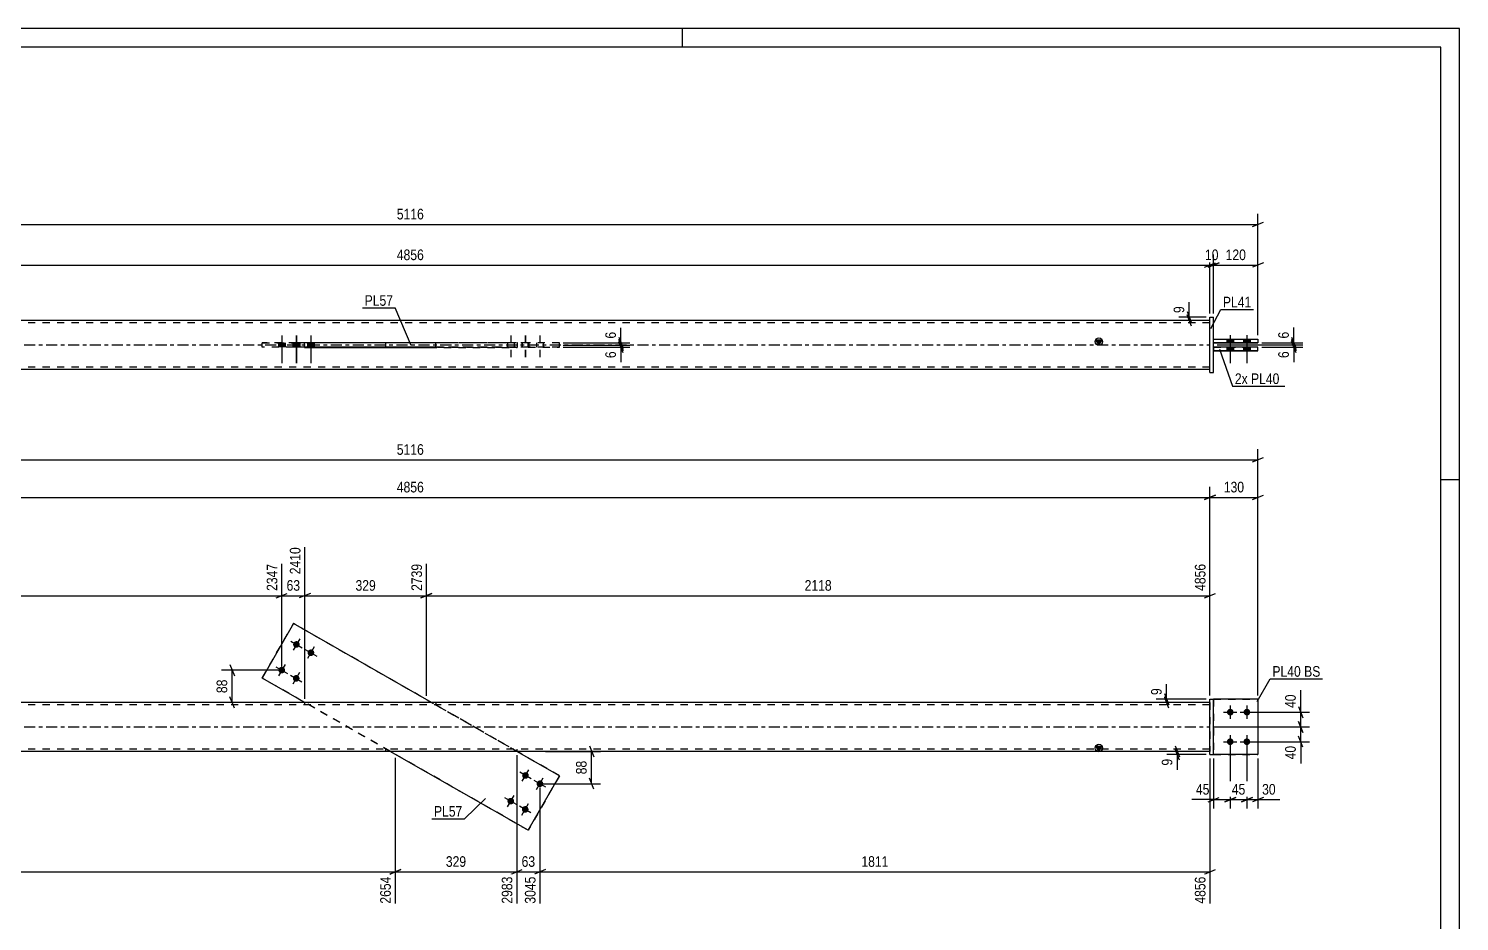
# Model space of a CAD drawing. Header units: millimetres. Extents: x 0 to 594, y 0 to 420.
# Drawn here: x 207.3 to 594, y 178.5 to 420 of the extents above; entities that cross this region are included whole.
import ezdxf

# ---------------------------------------------------------------- set-up
doc = ezdxf.new("R2010")
doc.units = ezdxf.units.MM
doc.linetypes.add('DXK_LINE_DOT2', pattern=[3.9198, 1.9599, -1.9599])
doc.linetypes.add('DXK_LINE_DOT3', pattern=[5.9187, 2.979, -0.9799, 0.9799, -0.9799])
doc.styles.add('Arial Narrow', font='ARIALN.TTF', dxfattribs={"height": 0.2})

# ---------------------------------------------------------------- blocks, each defined once
blk = doc.blocks.new('Unknown-581559562-1128')
at = {"color": 5, "linetype": 'Continuous'}
for p, q in [((594, 420), (0, 420)), ((384, 415), (384, 420)), ((594, 0), (594, 420)), ((589, 415), (5, 415)), ((589, 5), (589, 415)), ((594, 298), (589, 298))]:
    blk.add_line(p, q, dxfattribs=at)
blk = doc.blocks.new('Part-581559562-1918 - 1907')
at = {"color": 2, "linetype": 'Continuous'}
for p, q in [((278.85, 259.09), (270.41, 244.33)), ((278.85, 259.09), (278.85, 259.09)), ((316.15, 237.74), (278.85, 259.09)), ((281.93, 237.74), (270.41, 244.33)), ((270.41, 244.33), (270.41, 244.33)), ((342.29, 203.19), (304.99, 224.54)), ((350.74, 217.94), (339.21, 224.54)), ((342.29, 203.19), (350.74, 217.94)), ((350.74, 217.94), (350.74, 217.94)), ((342.29, 203.19), (342.29, 203.19))]:
    blk.add_line(p, q, dxfattribs=at)
at = {"color": 7, "linetype": 'DXK_LINE_DOT2'}
for p, q in [((270.41, 244.33), (278.85, 259.09)), ((350.74, 217.94), (278.85, 259.09)), ((342.29, 203.19), (270.41, 244.33)), ((304.99, 224.54), (281.93, 237.74)), ((339.21, 224.54), (316.15, 237.74)), ((350.74, 217.94), (342.29, 203.19))]:
    blk.add_line(p, q, dxfattribs=at)
blk = doc.blocks.new('Bolt-581559562-1910 - 1907')
at = {"linetype": 'Continuous'}
for points in [[(341.11, 217.23), (340.96, 217.34), (340.83, 217.48), (340.74, 217.64), (340.68, 217.82), (340.66, 218.01), (340.68, 218.19), (340.74, 218.37), (340.83, 218.54), (340.96, 218.68), (341.11, 218.79), (341.28, 218.86), (341.46, 218.9), (341.65, 218.91), (341.83, 218.87), (342.01, 218.79), (342.16, 218.68), (342.29, 218.54), (342.38, 218.38), (342.44, 218.2), (342.46, 218.01), (342.44, 217.83), (342.38, 217.65), (342.29, 217.48), (342.16, 217.34), (342.01, 217.23), (341.84, 217.15), (341.66, 217.12), (341.47, 217.11), (341.28, 217.15)], [(345.02, 214.99), (344.87, 215.1), (344.74, 215.24), (344.64, 215.41), (344.59, 215.58), (344.57, 215.77), (344.58, 215.96), (344.64, 216.14), (344.74, 216.3), (344.86, 216.44), (345.01, 216.55), (345.18, 216.63), (345.37, 216.67), (345.56, 216.67), (345.74, 216.63), (345.91, 216.56), (346.07, 216.45), (346.19, 216.31), (346.29, 216.14), (346.34, 215.96), (346.37, 215.78), (346.35, 215.59), (346.29, 215.41), (346.2, 215.25), (346.07, 215.11), (345.92, 215), (345.75, 214.92), (345.56, 214.88), (345.37, 214.88), (345.19, 214.92)], [(337.14, 210.29), (336.99, 210.4), (336.86, 210.54), (336.76, 210.7), (336.71, 210.88), (336.69, 211.06), (336.7, 211.25), (336.76, 211.43), (336.86, 211.59), (336.98, 211.73), (337.13, 211.84), (337.3, 211.92), (337.49, 211.96), (337.68, 211.96), (337.86, 211.92), (338.03, 211.85), (338.19, 211.74), (338.31, 211.6), (338.41, 211.44), (338.47, 211.26), (338.49, 211.07), (338.47, 210.88), (338.41, 210.7), (338.32, 210.54), (338.19, 210.4), (338.04, 210.29), (337.87, 210.21), (337.68, 210.17), (337.49, 210.17), (337.31, 210.21)], [(341.04, 208.05), (340.89, 208.16), (340.77, 208.3), (340.67, 208.46), (340.61, 208.64), (340.59, 208.83), (340.61, 209.02), (340.67, 209.19), (340.76, 209.36), (340.89, 209.5), (341.04, 209.61), (341.21, 209.69), (341.39, 209.73), (341.58, 209.73), (341.77, 209.69), (341.94, 209.61), (342.09, 209.5), (342.22, 209.36), (342.31, 209.2), (342.37, 209.02), (342.39, 208.83), (342.37, 208.65), (342.31, 208.47), (342.22, 208.31), (342.1, 208.16), (341.94, 208.05), (341.77, 207.98), (341.59, 207.94), (341.4, 207.94), (341.22, 207.97)]]:
    blk.add_hatch(color=1, dxfattribs=at).paths.add_polyline_path(points)
at = {"color": 1, "linetype": 'Continuous'}
for p, q in [((343.12, 217.12), (340, 218.9)), ((340.67, 216.45), (342.45, 219.57)), ((347.03, 214.88), (343.9, 216.67)), ((344.57, 214.21), (346.36, 217.34)), ((339.15, 210.17), (336.02, 211.96)), ((336.69, 209.5), (338.48, 212.63)), ((343.05, 207.94), (339.93, 209.73)), ((340.6, 207.27), (342.39, 210.39))]:
    blk.add_line(p, q, dxfattribs=at)
blk = doc.blocks.new('Bolt-581559562-1911 - 1907')
at = {"linetype": 'Continuous'}
for points in [[(280.1, 254.22), (280.25, 254.11), (280.38, 253.98), (280.47, 253.81), (280.53, 253.63), (280.55, 253.45), (280.53, 253.26), (280.48, 253.08), (280.38, 252.92), (280.26, 252.78), (280.11, 252.67), (279.93, 252.59), (279.75, 252.55), (279.56, 252.55), (279.38, 252.59), (279.21, 252.66), (279.05, 252.77), (278.93, 252.91), (278.83, 253.07), (278.77, 253.25), (278.75, 253.44), (278.77, 253.63), (278.83, 253.81), (278.92, 253.97), (279.05, 254.11), (279.2, 254.22), (279.37, 254.3), (279.56, 254.34), (279.74, 254.34), (279.93, 254.3)], [(284.01, 251.99), (284.16, 251.88), (284.29, 251.74), (284.38, 251.58), (284.44, 251.4), (284.46, 251.21), (284.44, 251.02), (284.38, 250.85), (284.29, 250.68), (284.16, 250.54), (284.01, 250.43), (283.84, 250.35), (283.66, 250.31), (283.47, 250.31), (283.28, 250.35), (283.11, 250.43), (282.96, 250.54), (282.83, 250.68), (282.74, 250.84), (282.68, 251.02), (282.66, 251.2), (282.68, 251.39), (282.74, 251.57), (282.83, 251.73), (282.95, 251.87), (283.11, 251.99), (283.28, 252.06), (283.46, 252.1), (283.65, 252.1), (283.83, 252.07)], [(276.13, 247.28), (276.28, 247.17), (276.41, 247.03), (276.5, 246.87), (276.56, 246.69), (276.58, 246.5), (276.56, 246.32), (276.5, 246.14), (276.41, 245.97), (276.28, 245.83), (276.13, 245.72), (275.96, 245.65), (275.78, 245.61), (275.59, 245.61), (275.4, 245.64), (275.23, 245.72), (275.08, 245.83), (274.95, 245.97), (274.86, 246.13), (274.8, 246.31), (274.78, 246.5), (274.8, 246.68), (274.86, 246.86), (274.95, 247.03), (275.07, 247.17), (275.23, 247.28), (275.4, 247.36), (275.58, 247.4), (275.77, 247.4), (275.95, 247.36)], [(280.03, 245.05), (280.18, 244.94), (280.31, 244.8), (280.41, 244.63), (280.46, 244.46), (280.49, 244.27), (280.47, 244.08), (280.41, 243.9), (280.32, 243.74), (280.19, 243.6), (280.04, 243.49), (279.87, 243.41), (279.68, 243.37), (279.49, 243.37), (279.31, 243.41), (279.14, 243.48), (278.99, 243.59), (278.86, 243.73), (278.76, 243.9), (278.71, 244.07), (278.69, 244.26), (278.7, 244.45), (278.76, 244.63), (278.85, 244.79), (278.98, 244.93), (279.13, 245.04), (279.3, 245.12), (279.49, 245.16), (279.68, 245.16), (279.86, 245.12)]]:
    blk.add_hatch(color=1, dxfattribs=at).paths.add_polyline_path(points)
at = {"color": 1, "linetype": 'Continuous'}
for p, q in [((278.09, 254.34), (281.22, 252.55)), ((280.55, 255.01), (278.76, 251.88)), ((282, 252.1), (285.12, 250.31)), ((284.45, 252.77), (282.67, 249.65)), ((276.57, 248.06), (274.79, 244.94)), ((274.12, 247.39), (277.24, 245.61)), ((278.02, 245.16), (281.15, 243.37)), ((280.48, 245.83), (278.69, 242.7))]:
    blk.add_line(p, q, dxfattribs=at)
blk = doc.blocks.new('Bolt-581559562-1913 - 1907')
at = {"linetype": 'Continuous'}
for points in [[(532.06, 236.04), (532.25, 236.02), (532.42, 235.96), (532.59, 235.87), (532.73, 235.74), (532.84, 235.59), (532.91, 235.42), (532.95, 235.23), (532.95, 235.04), (532.91, 234.86), (532.84, 234.69), (532.73, 234.54), (532.59, 234.41), (532.42, 234.32), (532.25, 234.26), (532.06, 234.24), (531.87, 234.26), (531.69, 234.32), (531.53, 234.41), (531.39, 234.54), (531.28, 234.69), (531.2, 234.86), (531.16, 235.04), (531.16, 235.23), (531.2, 235.42), (531.28, 235.59), (531.39, 235.74), (531.53, 235.87), (531.69, 235.96), (531.87, 236.02)], [(536.56, 236.04), (536.75, 236.02), (536.92, 235.96), (537.09, 235.87), (537.23, 235.74), (537.34, 235.59), (537.41, 235.42), (537.45, 235.23), (537.45, 235.04), (537.41, 234.86), (537.34, 234.69), (537.23, 234.54), (537.09, 234.41), (536.92, 234.32), (536.75, 234.26), (536.56, 234.24), (536.37, 234.26), (536.19, 234.32), (536.03, 234.41), (535.89, 234.54), (535.78, 234.69), (535.7, 234.86), (535.66, 235.04), (535.66, 235.23), (535.7, 235.42), (535.78, 235.59), (535.89, 235.74), (536.03, 235.87), (536.19, 235.96), (536.37, 236.02)], [(532.06, 228.04), (532.25, 228.02), (532.42, 227.96), (532.59, 227.87), (532.73, 227.74), (532.84, 227.59), (532.91, 227.42), (532.95, 227.23), (532.95, 227.04), (532.91, 226.86), (532.84, 226.69), (532.73, 226.54), (532.59, 226.41), (532.42, 226.32), (532.25, 226.26), (532.06, 226.24), (531.87, 226.26), (531.69, 226.32), (531.53, 226.41), (531.39, 226.54), (531.28, 226.69), (531.2, 226.86), (531.16, 227.04), (531.16, 227.23), (531.2, 227.42), (531.28, 227.59), (531.39, 227.74), (531.53, 227.87), (531.69, 227.96), (531.87, 228.02)], [(536.56, 228.04), (536.75, 228.02), (536.92, 227.96), (537.09, 227.87), (537.23, 227.74), (537.34, 227.59), (537.41, 227.42), (537.45, 227.23), (537.45, 227.04), (537.41, 226.86), (537.34, 226.69), (537.23, 226.54), (537.09, 226.41), (536.92, 226.32), (536.75, 226.26), (536.56, 226.24), (536.37, 226.26), (536.19, 226.32), (536.03, 226.41), (535.89, 226.54), (535.78, 226.69), (535.7, 226.86), (535.66, 227.04), (535.66, 227.23), (535.7, 227.42), (535.78, 227.59), (535.89, 227.74), (536.03, 227.87), (536.19, 227.96), (536.37, 228.02)]]:
    blk.add_hatch(color=1, dxfattribs=at).paths.add_polyline_path(points)
at = {"color": 1, "linetype": 'Continuous'}
for p, q in [((532.06, 236.94), (532.06, 233.34)), ((536.56, 236.94), (536.56, 233.34)), ((530.26, 235.14), (533.86, 235.14)), ((534.76, 235.14), (538.36, 235.14)), ((532.06, 228.94), (532.06, 225.34)), ((536.56, 228.94), (536.56, 225.34)), ((530.26, 227.14), (533.86, 227.14)), ((534.76, 227.14), (538.36, 227.14))]:
    blk.add_line(p, q, dxfattribs=at)
blk = doc.blocks.new('Part-581559562-1943 - 1907')
at = {"linetype": 'Continuous'}
blk.add_hatch(color=2, dxfattribs=at).paths.add_polyline_path([(496.56, 224.54), (495.76, 225.94), (497.36, 225.94)])
at = {"color": 2, "linetype": 'Continuous'}
for p, q in [((526.56, 237.74), (182.41, 237.74)), ((526.56, 224.54), (182.41, 224.54)), ((496.56, 224.54), (495.76, 225.94)), ((495.76, 225.94), (497.36, 225.94)), ((497.36, 225.94), (496.56, 224.54))]:
    blk.add_line(p, q, dxfattribs=at)
at = {"color": 7, "linetype": 'DXK_LINE_DOT2'}
for p, q in [((526.56, 237.14), (182.41, 237.14)), ((281.83, 237.74), (281.83, 237.14)), ((317.3, 237.74), (317.3, 237.14)), ((526.56, 237.74), (526.56, 224.54)), ((526.56, 225.14), (182.41, 225.14)), ((303.84, 224.54), (303.84, 225.14)), ((339.31, 224.54), (339.31, 225.14))]:
    blk.add_line(p, q, dxfattribs=at)
at = {"color": 7, "linetype": 'DXK_LINE_DOT3'}
blk.add_line((182.41, 231.14), (526.56, 231.14), dxfattribs=at)
at = {"color": 2, "linetype": 'Continuous'}
blk.add_circle((496.56, 225.44), 1, dxfattribs=at)
blk = doc.blocks.new('Part-581559562-1948 - 1907')
at = {"color": 2, "linetype": 'Continuous'}
for p, q in [((539.56, 238.64), (527.56, 238.64)), ((539.56, 238.64), (539.56, 238.64)), ((539.56, 238.64), (539.56, 223.64)), ((539.56, 223.64), (527.56, 223.64)), ((527.56, 223.64), (527.56, 223.64))]:
    blk.add_line(p, q, dxfattribs=at)
at = {"color": 7, "linetype": 'DXK_LINE_DOT2'}
for p, q in [((527.56, 238.64), (539.56, 238.64)), ((527.56, 238.64), (527.56, 238.64)), ((527.56, 238.64), (527.56, 223.64)), ((527.56, 223.64), (539.56, 223.64))]:
    blk.add_line(p, q, dxfattribs=at)
blk = doc.blocks.new('Part-581559562-1953 - 1907')
at = {"color": 7, "linetype": 'DXK_LINE_DOT2'}
for p, q in [((527.56, 238.64), (539.56, 238.64)), ((539.56, 238.64), (527.56, 238.64)), ((527.56, 238.64), (527.56, 238.64)), ((527.56, 238.64), (527.56, 223.64)), ((539.56, 238.64), (539.56, 238.64)), ((539.56, 238.64), (539.56, 223.64)), ((527.56, 223.64), (539.56, 223.64)), ((527.56, 223.64), (539.56, 223.64))]:
    blk.add_line(p, q, dxfattribs=at)
blk = doc.blocks.new('Part-581559562-1954 - 1907')
at = {"color": 2, "linetype": 'Continuous'}
for p, q in [((526.56, 238.64), (527.56, 238.64)), ((526.56, 223.64), (526.56, 238.64)), ((527.56, 223.64), (527.56, 238.64)), ((526.56, 223.64), (526.56, 223.64)), ((526.56, 223.64), (526.56, 223.64)), ((526.56, 223.64), (527.56, 223.64)), ((526.56, 223.64), (527.56, 223.64))]:
    blk.add_line(p, q, dxfattribs=at)
at = {"color": 7, "linetype": 'DXK_LINE_DOT2'}
for p, q in [((526.56, 238.64), (527.56, 238.64)), ((527.56, 223.64), (527.56, 223.64)), ((527.56, 223.64), (527.56, 223.64))]:
    blk.add_line(p, q, dxfattribs=at)
blk = doc.blocks.new('Part-581559562-2354 - 2348')
at = {"color": 2, "linetype": 'Continuous'}
for p, q in [((270.41, 333.84), (270.41, 335.04)), ((278.85, 333.84), (278.85, 335.04)), ((317.3, 335.03), (278.85, 335.04)), ((317.3, 333.83), (278.85, 333.84)), ((317.3, 333.83), (278.85, 333.83))]:
    blk.add_line(p, q, dxfattribs=at)
at = {"color": 7, "linetype": 'DXK_LINE_DOT2'}
for p, q in [((342.29, 335.03), (270.41, 335.04)), ((270.41, 335.04), (278.85, 335.04)), ((278.85, 333.83), (270.41, 333.84)), ((278.85, 333.84), (270.41, 333.84)), ((350.74, 335.03), (317.3, 335.03)), ((342.29, 333.83), (317.3, 333.83)), ((350.74, 333.83), (317.3, 333.83)), ((342.29, 333.83), (342.29, 335.03)), ((350.74, 335.03), (342.29, 335.03)), ((342.29, 333.83), (350.74, 333.83)), ((350.74, 333.83), (350.74, 335.03))]:
    blk.add_line(p, q, dxfattribs=at)
blk = doc.blocks.new('Bolt-581559562-2356 - 2348')
at = {"linetype": 'Continuous'}
for points in [[(532.96, 336.05), (531.16, 336.05), (531.16, 335.05), (532.96, 335.05)], [(532.96, 336.05), (531.16, 336.05), (531.16, 335.05), (532.96, 335.05)], [(532.96, 333.85), (531.16, 333.85), (531.16, 332.85), (532.96, 332.85)], [(532.96, 333.85), (531.16, 333.85), (531.16, 332.85), (532.96, 332.85)], [(537.46, 336.05), (535.66, 336.05), (535.66, 335.05), (537.46, 335.05)], [(537.46, 336.05), (535.66, 336.05), (535.66, 335.05), (537.46, 335.05)], [(537.46, 333.85), (535.66, 333.85), (535.66, 332.85), (537.46, 332.85)], [(537.46, 333.85), (535.66, 333.85), (535.66, 332.85), (537.46, 332.85)]]:
    blk.add_hatch(color=1, dxfattribs=at).paths.add_polyline_path(points)
at = {"color": 1, "linetype": 'Continuous'}
for p, q in [((532.06, 337.05), (532.06, 329.55)), ((532.06, 337.05), (532.06, 329.55)), ((536.56, 337.05), (536.56, 329.55)), ((536.56, 337.05), (536.56, 329.55)), ((531.16, 336.05), (531.16, 335.05)), ((531.16, 336.05), (531.16, 335.05)), ((531.16, 333.85), (531.16, 332.85)), ((531.16, 333.85), (531.16, 332.85)), ((532.96, 336.05), (532.96, 335.05)), ((532.96, 336.05), (532.96, 335.05)), ((532.96, 333.85), (532.96, 332.85)), ((532.96, 333.85), (532.96, 332.85)), ((535.66, 336.05), (535.66, 335.05)), ((535.66, 336.05), (535.66, 335.05)), ((535.66, 333.85), (535.66, 332.85)), ((535.66, 333.85), (535.66, 332.85)), ((537.46, 336.05), (537.46, 335.05)), ((537.46, 336.05), (537.46, 335.05)), ((537.46, 333.85), (537.46, 332.85)), ((537.46, 333.85), (537.46, 332.85))]:
    blk.add_line(p, q, dxfattribs=at)
blk = doc.blocks.new('Part-581559562-2372 - 2348')
at = {"color": 2, "linetype": 'Continuous'}
for p, q in [((526.56, 326.95), (526.56, 341.95)), ((526.56, 341.95), (527.56, 341.95)), ((527.56, 326.95), (527.56, 341.95)), ((526.56, 326.95), (527.56, 326.95)), ((526.56, 326.95), (526.56, 326.95)), ((526.56, 326.95), (526.56, 326.95)), ((526.56, 326.95), (527.56, 326.95)), ((527.56, 326.95), (527.56, 326.95)), ((527.56, 326.95), (527.56, 326.95))]:
    blk.add_line(p, q, dxfattribs=at)
at = {"color": 7, "linetype": 'DXK_LINE_DOT2'}
for q in [(526.56, 341.95), (527.56, 341.95)]:
    blk.add_line((526.56, 341.95), q, dxfattribs=at)
blk = doc.blocks.new('Part-581559562-2377 - 2348')
at = {"color": 2, "linetype": 'Continuous'}
for p, q in [((527.56, 336.05), (539.56, 336.05)), ((527.56, 335.05), (527.56, 336.05)), ((527.56, 335.05), (539.56, 335.05)), ((539.56, 335.05), (527.56, 335.05)), ((539.56, 336.05), (539.56, 335.05))]:
    blk.add_line(p, q, dxfattribs=at)
at = {"color": 7, "linetype": 'DXK_LINE_DOT2'}
for p, q in [((527.56, 336.05), (539.56, 336.05)), ((527.56, 335.05), (527.56, 335.05)), ((527.56, 335.05), (527.56, 335.05))]:
    blk.add_line(p, q, dxfattribs=at)
blk = doc.blocks.new('Part-581559562-2382 - 2348')
at = {"color": 2, "linetype": 'Continuous'}
for p, q in [((539.56, 333.85), (527.56, 333.85)), ((527.56, 333.85), (527.56, 332.85)), ((539.56, 332.85), (527.56, 332.85)), ((527.56, 332.85), (539.56, 332.85)), ((539.56, 332.85), (539.56, 333.85))]:
    blk.add_line(p, q, dxfattribs=at)
at = {"color": 7, "linetype": 'DXK_LINE_DOT2'}
for p, q in [((527.56, 333.85), (539.56, 333.85)), ((527.56, 332.85), (527.56, 332.85)), ((527.56, 332.85), (527.56, 332.85))]:
    blk.add_line(p, q, dxfattribs=at)
blk = doc.blocks.new('Part-581559562-2387 - 2348')
at = {"linetype": 'Continuous'}
blk.add_hatch(color=2, dxfattribs=at).paths.add_polyline_path([(496.56, 334.45), (495.76, 335.85), (497.36, 335.85)])
at = {"color": 2, "linetype": 'Continuous'}
for p, q in [((526.56, 341.05), (182.41, 341.05)), ((281.83, 335.13), (281.83, 335.04)), ((281.83, 335.13), (317.3, 335.13)), ((281.83, 335.13), (281.83, 335.13)), ((281.83, 333.73), (281.83, 333.84)), ((281.83, 333.73), (317.3, 333.73)), ((303.84, 335.04), (303.84, 335.13)), ((303.84, 333.73), (303.84, 333.84)), ((317.3, 333.73), (317.3, 335.13)), ((496.56, 334.45), (495.76, 335.85)), ((495.76, 335.85), (497.36, 335.85)), ((497.36, 335.85), (496.56, 334.45)), ((526.56, 327.85), (182.41, 327.85))]:
    blk.add_line(p, q, dxfattribs=at)
at = {"color": 7, "linetype": 'DXK_LINE_DOT2'}
for p, q in [((526.56, 340.45), (182.41, 340.45)), ((526.56, 327.85), (526.56, 341.05)), ((281.83, 335.13), (317.3, 335.13)), ((281.83, 333.84), (281.83, 335.13)), ((281.83, 333.73), (317.3, 333.73)), ((303.84, 335.13), (339.31, 335.13)), ((303.84, 335.13), (303.84, 335.13)), ((303.84, 335.13), (339.31, 335.13)), ((303.84, 335.04), (303.84, 335.13)), ((303.84, 333.84), (303.84, 335.04)), ((303.84, 333.73), (303.84, 333.73)), ((303.84, 333.73), (303.84, 333.73)), ((339.31, 333.73), (303.84, 333.73)), ((303.84, 333.73), (339.31, 333.73)), ((339.31, 335.13), (339.31, 333.73)), ((526.56, 328.45), (182.41, 328.45))]:
    blk.add_line(p, q, dxfattribs=at)
at = {"color": 7, "linetype": 'DXK_LINE_DOT3'}
blk.add_line((182.41, 334.45), (526.56, 334.45), dxfattribs=at)
at = {"color": 2, "linetype": 'Continuous'}
blk.add_circle((496.56, 335.35), 1, dxfattribs=at)
blk = doc.blocks.new('Bolt-581559562-2393 - 2348')
at = {"linetype": 'Continuous'}
for points in [[(276.58, 335.04), (274.78, 335.04), (274.78, 333.84), (276.58, 333.84)], [(280.49, 335.04), (278.69, 335.04), (278.69, 333.84), (280.49, 333.84)], [(280.55, 335.04), (278.75, 335.04), (278.75, 333.84), (280.55, 333.84)], [(284.46, 335.04), (282.66, 335.04), (282.66, 333.84), (284.46, 333.84)]]:
    blk.add_hatch(color=1, dxfattribs=at).paths.add_polyline_path(points)
at = {"color": 1, "linetype": 'Continuous'}
for p, q in [((275.68, 337.04), (275.68, 329.54)), ((279.59, 337.04), (279.59, 329.54)), ((279.65, 337.04), (279.65, 329.54)), ((283.56, 337.04), (283.56, 329.54)), ((274.78, 335.04), (274.78, 333.84)), ((276.58, 335.04), (276.58, 333.84)), ((278.69, 335.04), (278.69, 333.84)), ((278.75, 335.04), (278.75, 333.84)), ((280.49, 335.04), (280.49, 333.84)), ((280.55, 335.04), (280.55, 333.84)), ((282.66, 335.04), (282.66, 333.84)), ((284.46, 335.04), (284.46, 333.84))]:
    blk.add_line(p, q, dxfattribs=at)
blk = doc.blocks.new('Bolt-581559562-2394 - 2348')
at = {"color": 1, "linetype": 'DXK_LINE_DOT2'}
for p, q in [((337.59, 337.03), (337.59, 329.53)), ((341.49, 337.03), (341.49, 329.53)), ((341.56, 337.03), (341.56, 329.53)), ((345.47, 337.03), (345.47, 329.53)), ((336.69, 335.03), (336.69, 333.83)), ((338.49, 335.03), (338.49, 333.83)), ((340.59, 335.03), (340.59, 333.83)), ((340.66, 335.03), (340.66, 333.83)), ((342.39, 335.03), (342.39, 333.83)), ((342.46, 335.03), (342.46, 333.83)), ((344.57, 335.03), (344.57, 333.83)), ((346.37, 335.03), (346.37, 333.83))]:
    blk.add_line(p, q, dxfattribs=at)
blk = doc.blocks.new('StraightDimension-581559562-4248 - 1907')
at = {"color": 7, "linetype": 'Continuous'}
for p, q in [((526.56, 239.64), (526.56, 296.07)), ((539.56, 239.64), (539.56, 296.07)), ((528.06, 293.82), (525.06, 292.62)), ((526.56, 293.22), (539.56, 293.22)), ((538.06, 292.62), (541.06, 293.82))]:
    blk.add_line(p, q, dxfattribs=at)
at = {"color": 0}
blk.add_wipeout([(536.4, 293.97), (536.4, 298.17), (529.72, 298.17), (529.72, 293.97)], dxfattribs=at)
at = {"color": 3, "style": 'Arial Narrow'}
blk.add_text('130', height=2.863, dxfattribs=at).set_placement((530.32, 294.57))
blk = doc.blocks.new('StraightDimension-581559562-2110 - 1907')
at = {"color": 7, "linetype": 'Continuous'}
for p, q in [((532.06, 226.14), (532.06, 209.09)), ((527.56, 222.64), (527.56, 209.09)), ((526.06, 210.89), (529.06, 212.09)), ((527.56, 211.49), (532.06, 211.49)), ((533.56, 212.09), (530.56, 210.89))]:
    blk.add_line(p, q, dxfattribs=at)
at = {"color": 0}
blk.add_wipeout([(527.03, 212.24), (527.03, 216.44), (522.18, 216.44), (522.18, 212.24)], dxfattribs=at)
at = {"color": 7, "linetype": 'Continuous'}
blk.add_line((527.56, 211.49), (521.65, 211.49), dxfattribs=at)
blk.add_line((527.56, 211.49), (521.65, 211.49), dxfattribs=at)
at = {"color": 3, "style": 'Arial Narrow'}
blk.add_text('45', height=2.863, dxfattribs=at).set_placement((522.78, 212.84))
blk = doc.blocks.new('StraightDimension-581559562-2253 - 1907')
at = {"color": 7, "linetype": 'Continuous'}
for p, q in [((275.68, 247.5), (275.68, 275.24)), ((95.81, 267.23), (92.81, 266.03)), ((94.31, 238.74), (94.31, 269.76)), ((274.18, 266.03), (277.18, 267.23)), ((94.31, 266.63), (275.68, 266.63))]:
    blk.add_line(p, q, dxfattribs=at)
at = {"color": 0, "linetype": 'Continuous'}
for points in [[(275.08, 275.84), (270.88, 275.84), (270.88, 267.33), (275.08, 267.33)], [(93.71, 270.36), (89.51, 270.36), (89.51, 267.33), (93.71, 267.33)]]:
    blk.add_wipeout(points, dxfattribs=at)
at = {"color": 0}
blk.add_wipeout([(189.25, 267.38), (189.25, 271.58), (180.74, 271.58), (180.74, 267.38)], dxfattribs=at)
at = {"color": 3, "linetype": 'Continuous', "style": 'Arial Narrow'}
for s, height, p in [('2347', 2.863, (274.48, 267.93)), ('0', 2.86, (93.11, 267.93))]:
    blk.add_text(s, height=height, rotation=90.0002, dxfattribs=at).set_placement(p)
at = {"color": 3, "style": 'Arial Narrow'}
blk.add_text('2347', height=2.863, dxfattribs=at).set_placement((181.34, 267.98))
blk = doc.blocks.new('StraightDimension-581559562-2018 - 1907')
at = {"color": 7, "linetype": 'Continuous'}
for p, q in [((514.27, 240.14), (515.47, 237.14)), ((525.56, 238.64), (512.02, 238.64)), ((525.56, 237.74), (512.02, 237.74)), ((515.47, 236.24), (514.27, 239.24)), ((514.87, 237.74), (514.87, 238.64))]:
    blk.add_line(p, q, dxfattribs=at)
at = {"color": 0}
blk.add_wipeout([(514.12, 242.19), (509.92, 242.19), (509.92, 239.16), (514.12, 239.16)], dxfattribs=at)
at = {"color": 7, "linetype": 'Continuous'}
blk.add_line((514.87, 238.64), (514.87, 242.72), dxfattribs=at)
blk.add_line((514.87, 238.64), (514.87, 242.72), dxfattribs=at)
at = {"color": 3, "style": 'Arial Narrow'}
blk.add_text('9', height=2.86, rotation=90.0002, dxfattribs=at).set_placement((513.52, 239.76))
blk = doc.blocks.new('StraightDimension-581559562-2033 - 1907')
at = {"color": 7, "linetype": 'Continuous'}
for p, q in [((550.52, 236.64), (551.72, 233.64)), ((537.56, 235.14), (553.52, 235.14)), ((551.72, 229.64), (550.52, 232.64)), ((551.12, 231.14), (551.12, 235.14)), ((527.56, 231.14), (553.52, 231.14))]:
    blk.add_line(p, q, dxfattribs=at)
at = {"color": 0}
blk.add_wipeout([(550.37, 240.52), (546.17, 240.52), (546.17, 235.66), (550.37, 235.66)], dxfattribs=at)
at = {"color": 7, "linetype": 'Continuous'}
blk.add_line((551.12, 235.14), (551.12, 241.04), dxfattribs=at)
blk.add_line((551.12, 235.14), (551.12, 241.04), dxfattribs=at)
at = {"color": 3, "style": 'Arial Narrow'}
blk.add_text('40', height=2.863, rotation=90.0002, dxfattribs=at).set_placement((549.77, 236.26))
blk = doc.blocks.new('StraightDimension-581559562-2025 - 1907')
at = {"color": 7, "linetype": 'Continuous'}
for p, q in [((261.68, 248), (262.88, 245)), ((274.68, 246.5), (259.43, 246.5)), ((262.28, 237.74), (262.28, 246.5)), ((270.34, 237.74), (259.43, 237.74)), ((262.88, 236.24), (261.68, 239.24))]:
    blk.add_line(p, q, dxfattribs=at)
at = {"color": 0}
blk.add_wipeout([(261.53, 244.55), (257.33, 244.55), (257.33, 239.69), (261.53, 239.69)], dxfattribs=at)
at = {"color": 3, "style": 'Arial Narrow'}
blk.add_text('88', height=2.863, rotation=90.0002, dxfattribs=at).set_placement((260.93, 240.29))
blk = doc.blocks.new('StraightDimension-581559562-2048 - 1907')
at = {"color": 7, "linetype": 'Continuous'}
for p, q in [((550.52, 232.64), (551.72, 229.64)), ((527.56, 231.14), (553.52, 231.14)), ((551.72, 225.64), (550.52, 228.64)), ((551.12, 227.14), (551.12, 231.14)), ((537.56, 227.14), (553.52, 227.14))]:
    blk.add_line(p, q, dxfattribs=at)
at = {"color": 0}
blk.add_wipeout([(550.37, 226.61), (546.17, 226.61), (546.17, 221.76), (550.37, 221.76)], dxfattribs=at)
at = {"color": 7, "linetype": 'Continuous'}
blk.add_line((551.12, 227.14), (551.12, 221.23), dxfattribs=at)
blk.add_line((551.12, 227.14), (551.12, 221.23), dxfattribs=at)
at = {"color": 3, "style": 'Arial Narrow'}
blk.add_text('40', height=2.863, rotation=90.0002, dxfattribs=at).set_placement((549.77, 222.36))
blk = doc.blocks.new('StraightDimension-581559562-2062 - 1907')
at = {"color": 7, "linetype": 'Continuous'}
for p, q in [((346.99, 224.54), (361.83, 224.54)), ((358.83, 226.04), (360.03, 223.04)), ((359.43, 215.77), (359.43, 224.54)), ((360.03, 214.27), (358.83, 217.27)), ((346.47, 215.77), (361.83, 215.77))]:
    blk.add_line(p, q, dxfattribs=at)
at = {"color": 0}
blk.add_wipeout([(358.68, 222.58), (354.48, 222.58), (354.48, 217.73), (358.68, 217.73)], dxfattribs=at)
at = {"color": 3, "style": 'Arial Narrow'}
blk.add_text('88', height=2.863, rotation=90.0002, dxfattribs=at).set_placement((358.08, 218.33))
blk = doc.blocks.new('StraightDimension-581559562-2279 - 1907')
at = {"color": 7, "linetype": 'Continuous'}
for p, q in [((281.93, 238.74), (281.93, 279.74)), ((314.79, 239.51), (314.79, 275.24)), ((283.43, 267.23), (280.43, 266.03)), ((313.29, 266.03), (316.29, 267.23)), ((281.93, 266.63), (314.79, 266.63))]:
    blk.add_line(p, q, dxfattribs=at)
at = {"color": 0, "linetype": 'Continuous'}
blk.add_wipeout([(314.19, 275.84), (309.99, 275.84), (309.99, 267.33), (314.19, 267.33)], dxfattribs=at)
at = {"color": 0}
blk.add_wipeout([(301.7, 267.38), (301.7, 271.58), (295.02, 271.58), (295.02, 267.38)], dxfattribs=at)
at = {"color": 3, "linetype": 'Continuous', "style": 'Arial Narrow'}
blk.add_text('2739', height=2.863, rotation=90.0002, dxfattribs=at).set_placement((313.59, 267.93))
at = {"color": 3, "style": 'Arial Narrow'}
blk.add_text('329', height=2.863, dxfattribs=at).set_placement((295.62, 267.98))
blk = doc.blocks.new('StraightDimension-581559562-2215 - 1907')
at = {"color": 7, "linetype": 'Continuous'}
for p, q in [((94.31, 222.64), (94.31, 188.83)), ((306.35, 222.76), (306.35, 183.35)), ((95.81, 192.56), (92.81, 191.36)), ((94.31, 191.96), (306.35, 191.96)), ((304.85, 191.36), (307.85, 192.56))]:
    blk.add_line(p, q, dxfattribs=at)
at = {"color": 0}
blk.add_wipeout([(204.58, 192.71), (204.58, 196.91), (196.07, 196.91), (196.07, 192.71)], dxfattribs=at)
at = {"color": 0, "linetype": 'Continuous'}
for points in [[(93.71, 191.26), (89.51, 191.26), (89.51, 188.23), (93.71, 188.23)], [(305.75, 191.26), (301.55, 191.26), (301.55, 182.75), (305.75, 182.75)]]:
    blk.add_wipeout(points, dxfattribs=at)
at = {"color": 3, "style": 'Arial Narrow'}
blk.add_text('2654', height=2.863, dxfattribs=at).set_placement((196.67, 193.31))
at = {"color": 3, "linetype": 'Continuous', "style": 'Arial Narrow'}
for s, height, p in [('0', 2.86, (93.11, 188.83)), ('2654', 2.863, (305.15, 183.35))]:
    blk.add_text(s, height=height, rotation=90.0002, dxfattribs=at).set_placement(p)
blk = doc.blocks.new('StraightDimension-581559562-2087 - 1907')
at = {"color": 7, "linetype": 'Continuous'}
for p, q in [((536.56, 226.14), (536.56, 209.09)), ((539.56, 222.64), (539.56, 209.09)), ((535.06, 210.89), (538.06, 212.09)), ((536.56, 211.49), (539.56, 211.49)), ((541.06, 212.09), (538.06, 210.89))]:
    blk.add_line(p, q, dxfattribs=at)
at = {"color": 0}
blk.add_wipeout([(544.94, 212.24), (544.94, 216.44), (540.08, 216.44), (540.08, 212.24)], dxfattribs=at)
at = {"color": 7, "linetype": 'Continuous'}
blk.add_line((539.56, 211.49), (545.46, 211.49), dxfattribs=at)
blk.add_line((539.56, 211.49), (545.46, 211.49), dxfattribs=at)
at = {"color": 3, "style": 'Arial Narrow'}
blk.add_text('30', height=2.863, dxfattribs=at).set_placement((540.68, 212.84))
blk = doc.blocks.new('StraightDimension-581559562-2100 - 1907')
at = {"color": 7, "linetype": 'Continuous'}
for p, q in [((532.06, 226.14), (532.06, 209.09)), ((536.56, 226.14), (536.56, 209.09)), ((530.56, 210.89), (533.56, 212.09)), ((532.06, 211.49), (536.56, 211.49)), ((538.06, 212.09), (535.06, 210.89))]:
    blk.add_line(p, q, dxfattribs=at)
at = {"color": 0}
blk.add_wipeout([(536.74, 212.24), (536.74, 216.44), (531.88, 216.44), (531.88, 212.24)], dxfattribs=at)
at = {"color": 3, "style": 'Arial Narrow'}
blk.add_text('45', height=2.863, dxfattribs=at).set_placement((532.48, 212.84))
blk = doc.blocks.new('StraightDimension-581559562-2304 - 1907')
at = {"color": 7, "linetype": 'Continuous'}
for p, q in [((539.56, 239.64), (539.56, 306.24)), ((81.31, 303.39), (539.56, 303.39)), ((538.06, 302.79), (541.06, 303.99))]:
    blk.add_line(p, q, dxfattribs=at)
at = {"color": 0}
blk.add_wipeout([(314.69, 304.14), (314.69, 308.34), (306.18, 308.34), (306.18, 304.14)], dxfattribs=at)
at = {"color": 3, "style": 'Arial Narrow'}
blk.add_text('5116', height=2.863, dxfattribs=at).set_placement((306.78, 304.74))
blk = doc.blocks.new('StraightDimension-581559562-2127 - 1907')
at = {"color": 7, "linetype": 'Continuous'}
for p, q in [((525.56, 224.54), (514.91, 224.54)), ((517.16, 226.04), (518.36, 223.04)), ((518.36, 222.14), (517.16, 225.14)), ((517.76, 223.64), (517.76, 224.54)), ((525.56, 223.64), (514.91, 223.64))]:
    blk.add_line(p, q, dxfattribs=at)
at = {"color": 0}
blk.add_wipeout([(517.01, 223.11), (512.81, 223.11), (512.81, 220.09), (517.01, 220.09)], dxfattribs=at)
at = {"color": 7, "linetype": 'Continuous'}
blk.add_line((517.76, 223.64), (517.76, 219.56), dxfattribs=at)
blk.add_line((517.76, 223.64), (517.76, 219.56), dxfattribs=at)
at = {"color": 3, "style": 'Arial Narrow'}
blk.add_text('9', height=2.86, rotation=90.0002, dxfattribs=at).set_placement((516.41, 220.69))
blk = doc.blocks.new('StraightDimension-581559562-2181 - 1907')
at = {"color": 7, "linetype": 'Continuous'}
for p, q in [((526.56, 222.64), (526.56, 183.35)), ((345.47, 214.77), (345.47, 183.35)), ((346.97, 192.56), (343.97, 191.36)), ((345.47, 191.96), (526.56, 191.96)), ((525.06, 191.36), (528.06, 192.56))]:
    blk.add_line(p, q, dxfattribs=at)
at = {"color": 0}
blk.add_wipeout([(440.27, 192.71), (440.27, 196.91), (431.76, 196.91), (431.76, 192.71)], dxfattribs=at)
at = {"color": 0, "linetype": 'Continuous'}
blk.add_wipeout([(525.96, 191.26), (521.76, 191.26), (521.76, 182.75), (525.96, 182.75)], dxfattribs=at)
at = {"color": 3, "style": 'Arial Narrow'}
blk.add_text('1811', height=2.863, dxfattribs=at).set_placement((432.36, 193.31))
at = {"color": 3, "linetype": 'Continuous', "style": 'Arial Narrow'}
blk.add_text('4856', height=2.863, rotation=90.0002, dxfattribs=at).set_placement((525.36, 183.35))
blk = doc.blocks.new('StraightDimension-581559562-2193 - 1907')
at = {"color": 7, "linetype": 'Continuous'}
for p, q in [((339.21, 223.54), (339.21, 183.35)), ((345.47, 214.77), (345.47, 183.35)), ((337.71, 191.36), (340.71, 192.56)), ((339.21, 191.96), (345.47, 191.96)), ((346.97, 192.56), (343.97, 191.36))]:
    blk.add_line(p, q, dxfattribs=at)
at = {"color": 0}
blk.add_wipeout([(344.77, 192.71), (344.77, 196.91), (339.91, 196.91), (339.91, 192.71)], dxfattribs=at)
at = {"color": 3, "style": 'Arial Narrow'}
blk.add_text('63', height=2.863, dxfattribs=at).set_placement((340.51, 193.31))
at = {"color": 0, "linetype": 'Continuous'}
blk.add_wipeout([(344.87, 191.26), (340.67, 191.26), (340.67, 182.75), (344.87, 182.75)], dxfattribs=at)
at = {"color": 3, "linetype": 'Continuous', "style": 'Arial Narrow'}
blk.add_text('3045', height=2.863, rotation=90.0002, dxfattribs=at).set_placement((344.27, 183.35))
blk = doc.blocks.new('StraightDimension-581559562-2207 - 1907')
at = {"color": 7, "linetype": 'Continuous'}
for p, q in [((306.35, 222.76), (306.35, 183.35)), ((339.21, 223.54), (339.21, 183.35)), ((307.85, 192.56), (304.85, 191.36)), ((306.35, 191.96), (339.21, 191.96)), ((337.71, 191.36), (340.71, 192.56))]:
    blk.add_line(p, q, dxfattribs=at)
at = {"color": 0}
blk.add_wipeout([(326.12, 192.71), (326.12, 196.91), (319.44, 196.91), (319.44, 192.71)], dxfattribs=at)
at = {"color": 0, "linetype": 'Continuous'}
blk.add_wipeout([(338.61, 191.26), (334.41, 191.26), (334.41, 182.75), (338.61, 182.75)], dxfattribs=at)
at = {"color": 3, "style": 'Arial Narrow'}
blk.add_text('329', height=2.863, dxfattribs=at).set_placement((320.04, 193.31))
at = {"color": 3, "linetype": 'Continuous', "style": 'Arial Narrow'}
blk.add_text('2983', height=2.863, rotation=90.0002, dxfattribs=at).set_placement((338.01, 183.35))
blk = doc.blocks.new('StraightDimension-581559562-2263 - 1907')
at = {"color": 7, "linetype": 'Continuous'}
for p, q in [((281.93, 238.74), (281.93, 279.74)), ((275.68, 247.5), (275.68, 275.24)), ((274.18, 266.03), (277.18, 267.23)), ((283.43, 267.23), (280.43, 266.03)), ((275.68, 266.63), (281.93, 266.63))]:
    blk.add_line(p, q, dxfattribs=at)
at = {"color": 0}
blk.add_wipeout([(281.23, 267.38), (281.23, 271.58), (276.38, 271.58), (276.38, 267.38)], dxfattribs=at)
at = {"color": 0, "linetype": 'Continuous'}
blk.add_wipeout([(281.33, 280.34), (277.13, 280.34), (277.13, 271.83), (281.33, 271.83)], dxfattribs=at)
at = {"color": 3, "linetype": 'Continuous', "style": 'Arial Narrow'}
blk.add_text('2410', height=2.863, rotation=90.0002, dxfattribs=at).set_placement((280.73, 272.43))
at = {"color": 3, "style": 'Arial Narrow'}
blk.add_text('63', height=2.863, dxfattribs=at).set_placement((276.98, 267.98))
blk = doc.blocks.new('StraightDimension-581559562-2295 - 1907')
at = {"color": 7, "linetype": 'Continuous'}
for p, q in [((314.79, 239.51), (314.79, 275.24)), ((526.56, 239.64), (526.56, 275.24)), ((316.29, 267.23), (313.29, 266.03)), ((525.06, 266.03), (528.06, 267.23)), ((314.79, 266.63), (526.56, 266.63))]:
    blk.add_line(p, q, dxfattribs=at)
at = {"color": 0, "linetype": 'Continuous'}
blk.add_wipeout([(525.96, 275.84), (521.76, 275.84), (521.76, 267.33), (525.96, 267.33)], dxfattribs=at)
at = {"color": 0}
blk.add_wipeout([(424.93, 267.38), (424.93, 271.58), (416.42, 271.58), (416.42, 267.38)], dxfattribs=at)
at = {"color": 3, "linetype": 'Continuous', "style": 'Arial Narrow'}
blk.add_text('4856', height=2.863, rotation=90.0002, dxfattribs=at).set_placement((525.36, 267.93))
at = {"color": 3, "style": 'Arial Narrow'}
blk.add_text('2118', height=2.863, dxfattribs=at).set_placement((417.02, 267.98))
blk = doc.blocks.new('StraightDimension-581559562-4249 - 1907')
at = {"color": 7, "linetype": 'Continuous'}
for p, q in [((526.56, 239.64), (526.56, 296.07)), ((94.31, 293.22), (526.56, 293.22)), ((525.06, 292.62), (528.06, 293.82))]:
    blk.add_line(p, q, dxfattribs=at)
at = {"color": 0}
blk.add_wipeout([(314.69, 293.97), (314.69, 298.17), (306.18, 298.17), (306.18, 293.97)], dxfattribs=at)
at = {"color": 3, "style": 'Arial Narrow'}
blk.add_text('4856', height=2.863, dxfattribs=at).set_placement((306.78, 294.57))
blk = doc.blocks.new('StraightDimension-581559562-2533 - 2348')
at = {"color": 7, "linetype": 'Continuous'}
for p, q in [((548.65, 336.55), (549.85, 333.55)), ((528.56, 334.45), (551.65, 334.45)), ((540.56, 335.05), (551.65, 335.05)), ((549.85, 332.95), (548.65, 335.95)), ((549.25, 334.45), (549.25, 335.05))]:
    blk.add_line(p, q, dxfattribs=at)
at = {"color": 0}
blk.add_wipeout([(548.5, 338.61), (544.3, 338.61), (544.3, 335.58), (548.5, 335.58)], dxfattribs=at)
at = {"color": 7, "linetype": 'Continuous'}
blk.add_line((549.25, 335.05), (549.25, 339.13), dxfattribs=at)
blk.add_line((549.25, 335.05), (549.25, 339.13), dxfattribs=at)
at = {"color": 3, "style": 'Arial Narrow'}
blk.add_text('6', height=2.86, rotation=90.0002, dxfattribs=at).set_placement((547.9, 336.18))
blk = doc.blocks.new('StraightDimension-581559562-2398 - 2348')
at = {"color": 7, "linetype": 'Continuous'}
for p, q in [((538.06, 366.45), (541.06, 367.65)), ((539.56, 337.05), (539.56, 369.9)), ((81.31, 367.05), (539.56, 367.05))]:
    blk.add_line(p, q, dxfattribs=at)
at = {"color": 0}
blk.add_wipeout([(314.69, 367.8), (314.69, 372), (306.18, 372), (306.18, 367.8)], dxfattribs=at)
at = {"color": 3, "style": 'Arial Narrow'}
blk.add_text('5116', height=2.863, dxfattribs=at).set_placement((306.78, 368.4))
blk = doc.blocks.new('StraightDimension-581559562-2429 - 2348')
at = {"color": 7, "linetype": 'Continuous'}
for p, q in [((94.31, 356.04), (526.56, 356.04)), ((525.06, 355.44), (528.06, 356.64)), ((526.56, 342.95), (526.56, 358.89))]:
    blk.add_line(p, q, dxfattribs=at)
at = {"color": 0}
blk.add_wipeout([(314.69, 356.79), (314.69, 360.99), (306.18, 360.99), (306.18, 356.79)], dxfattribs=at)
at = {"color": 3, "style": 'Arial Narrow'}
blk.add_text('4856', height=2.863, dxfattribs=at).set_placement((306.78, 357.39))
blk = doc.blocks.new('StraightDimension-581559562-2439 - 2348')
at = {"color": 7, "linetype": 'Continuous'}
for p, q in [((525.06, 355.44), (528.06, 356.64)), ((529.06, 356.64), (526.06, 355.44)), ((526.56, 342.95), (526.56, 358.89)), ((526.56, 356.04), (527.56, 356.04)), ((527.56, 342.95), (527.56, 358.89))]:
    blk.add_line(p, q, dxfattribs=at)
at = {"color": 0}
blk.add_wipeout([(529.49, 356.79), (529.49, 360.99), (524.63, 360.99), (524.63, 356.79)], dxfattribs=at)
at = {"color": 3, "style": 'Arial Narrow'}
blk.add_text('10', height=2.863, dxfattribs=at).set_placement((525.23, 357.39))
blk = doc.blocks.new('StraightDimension-581559562-2449 - 2348')
at = {"color": 7, "linetype": 'Continuous'}
for p, q in [((526.06, 355.44), (529.06, 356.64)), ((527.56, 342.95), (527.56, 358.89)), ((527.56, 356.04), (539.56, 356.04)), ((541.06, 356.64), (538.06, 355.44)), ((539.56, 337.05), (539.56, 358.89))]:
    blk.add_line(p, q, dxfattribs=at)
at = {"color": 0}
blk.add_wipeout([(536.9, 356.79), (536.9, 360.99), (530.22, 360.99), (530.22, 356.79)], dxfattribs=at)
at = {"color": 3, "style": 'Arial Narrow'}
blk.add_text('120', height=2.863, dxfattribs=at).set_placement((530.82, 357.39))
blk = doc.blocks.new('StraightDimension-581559562-2524 - 2348')
at = {"color": 7, "linetype": 'Continuous'}
for p, q in [((528.56, 334.45), (551.65, 334.45)), ((540.56, 333.85), (551.65, 333.85)), ((548.65, 335.95), (549.85, 332.95)), ((549.85, 332.35), (548.65, 335.35)), ((549.25, 333.85), (549.25, 334.45))]:
    blk.add_line(p, q, dxfattribs=at)
at = {"color": 0}
blk.add_wipeout([(548.5, 333.33), (544.3, 333.33), (544.3, 330.3), (548.5, 330.3)], dxfattribs=at)
at = {"color": 7, "linetype": 'Continuous'}
blk.add_line((549.25, 333.85), (549.25, 329.77), dxfattribs=at)
blk.add_line((549.25, 333.85), (549.25, 329.77), dxfattribs=at)
at = {"color": 3, "style": 'Arial Narrow'}
blk.add_text('6', height=2.86, rotation=90.0002, dxfattribs=at).set_placement((547.9, 330.9))
blk = doc.blocks.new('StraightDimension-581559562-2471 - 2348')
at = {"color": 7, "linetype": 'Continuous'}
for p, q in [((351.74, 334.43), (369.75, 334.43)), ((351.74, 333.83), (369.75, 333.83)), ((366.75, 335.93), (367.95, 332.93)), ((367.95, 332.33), (366.75, 335.33)), ((367.35, 333.83), (367.35, 334.43))]:
    blk.add_line(p, q, dxfattribs=at)
at = {"color": 0}
blk.add_wipeout([(366.6, 333.31), (362.4, 333.31), (362.4, 330.28), (366.6, 330.28)], dxfattribs=at)
at = {"color": 7, "linetype": 'Continuous'}
blk.add_line((367.35, 333.83), (367.35, 329.76), dxfattribs=at)
blk.add_line((367.35, 333.83), (367.35, 329.76), dxfattribs=at)
at = {"color": 3, "style": 'Arial Narrow'}
blk.add_text('6', height=2.86, rotation=90.0002, dxfattribs=at).set_placement((366, 330.88))
blk = doc.blocks.new('StraightDimension-581559562-2475 - 2348')
at = {"color": 7, "linetype": 'Continuous'}
for p, q in [((366.75, 336.53), (367.95, 333.53)), ((351.74, 335.03), (369.75, 335.03)), ((351.74, 334.43), (369.75, 334.43)), ((367.95, 332.93), (366.75, 335.93)), ((367.35, 334.43), (367.35, 335.03))]:
    blk.add_line(p, q, dxfattribs=at)
at = {"color": 0}
blk.add_wipeout([(366.6, 338.59), (362.4, 338.59), (362.4, 335.56), (366.6, 335.56)], dxfattribs=at)
at = {"color": 7, "linetype": 'Continuous'}
blk.add_line((367.35, 335.03), (367.35, 339.11), dxfattribs=at)
blk.add_line((367.35, 335.03), (367.35, 339.11), dxfattribs=at)
at = {"color": 3, "style": 'Arial Narrow'}
blk.add_text('6', height=2.86, rotation=90.0002, dxfattribs=at).set_placement((366, 336.16))
blk = doc.blocks.new('StraightDimension-581559562-2543 - 2348')
at = {"color": 7, "linetype": 'Continuous'}
for p, q in [((525.56, 341.95), (518.13, 341.95)), ((525.56, 341.05), (518.13, 341.05)), ((520.38, 343.45), (521.58, 340.45)), ((521.58, 339.55), (520.38, 342.55)), ((520.98, 341.05), (520.98, 341.95))]:
    blk.add_line(p, q, dxfattribs=at)
at = {"color": 0}
blk.add_wipeout([(520.23, 345.5), (516.03, 345.5), (516.03, 342.48), (520.23, 342.48)], dxfattribs=at)
at = {"color": 7, "linetype": 'Continuous'}
blk.add_line((520.98, 341.95), (520.98, 346.03), dxfattribs=at)
blk.add_line((520.98, 341.95), (520.98, 346.03), dxfattribs=at)
at = {"color": 3, "style": 'Arial Narrow'}
blk.add_text('9', height=2.86, rotation=90.0002, dxfattribs=at).set_placement((519.63, 343.08))
blk = doc.blocks.new('Mark-581559562-1914 - 1907')
at = {"color": 0}
blk.add_wipeout([(324.5, 206.88), (324.5, 209.88), (316.82, 209.88), (316.82, 206.88)], dxfattribs=at)
blk.add_wipeout([(324.5, 206.88), (324.5, 209.88), (316.82, 209.88), (316.82, 206.88)], dxfattribs=at)
at = {"color": 30, "linetype": 'Continuous'}
for p in [(330.77, 211.76), (316.22, 206.28)]:
    blk.add_line(p, (325.1, 206.28), dxfattribs=at)
at = {"color": 3, "style": 'Arial Narrow'}
blk.add_text('PL57', height=2.863, dxfattribs=at).set_placement((316.82, 206.88))
blk = doc.blocks.new('MarkSet-581559562-2339 - 1907')
at = {"color": 0}
blk.add_wipeout([(551.14, 244.72), (551.14, 247.72), (543.46, 247.72), (543.46, 244.72)], dxfattribs=at)
blk.add_wipeout([(551.14, 244.72), (551.14, 247.72), (543.46, 247.72), (543.46, 244.72)], dxfattribs=at)
at = {"color": 30, "linetype": 'Continuous'}
blk.add_line((539.36, 238.06), (542.86, 244.12), dxfattribs=at)
at = {"color": 0}
blk.add_wipeout([(556.42, 244.72), (556.42, 247.72), (552.04, 247.72), (552.04, 244.72)], dxfattribs=at)
blk.add_wipeout([(556.42, 244.72), (556.42, 247.72), (552.04, 247.72), (552.04, 244.72)], dxfattribs=at)
at = {"color": 30, "linetype": 'Continuous'}
blk.add_line((542.86, 244.12), (557.02, 244.12), dxfattribs=at)
at = {"color": 3, "style": 'Arial Narrow'}
for s, p in [('PL40', (543.46, 244.72)), ('BS', (552.04, 244.72))]:
    blk.add_text(s, height=2.863, dxfattribs=at).set_placement(p)
blk = doc.blocks.new('Mark-581559562-2350 - 2348')
at = {"color": 0}
blk.add_wipeout([(305.76, 345.04), (305.76, 348.04), (298.09, 348.04), (298.09, 345.04)], dxfattribs=at)
blk.add_wipeout([(305.76, 345.04), (305.76, 348.04), (298.09, 348.04), (298.09, 345.04)], dxfattribs=at)
at = {"color": 30, "linetype": 'Continuous'}
for p in [(297.49, 344.44), (310.66, 334.27)]:
    blk.add_line(p, (306.36, 344.44), dxfattribs=at)
at = {"color": 3, "style": 'Arial Narrow'}
blk.add_text('PL57', height=2.863, dxfattribs=at).set_placement((298.09, 345.04))
blk = doc.blocks.new('Mark-581559562-2368 - 2348')
at = {"color": 0}
blk.add_wipeout([(537.75, 344.61), (537.75, 347.61), (530.08, 347.61), (530.08, 344.61)], dxfattribs=at)
blk.add_wipeout([(537.75, 344.61), (537.75, 347.61), (530.08, 347.61), (530.08, 344.61)], dxfattribs=at)
at = {"color": 30, "linetype": 'Continuous'}
for p, q in [((526.79, 338.93), (529.48, 344.01)), ((529.48, 344.01), (538.35, 344.01))]:
    blk.add_line(p, q, dxfattribs=at)
at = {"color": 3, "style": 'Arial Narrow'}
blk.add_text('PL41', height=2.863, dxfattribs=at).set_placement((530.08, 344.61))
blk = doc.blocks.new('MarkSet-581559562-2581 - 2348')
at = {"color": 0}
blk.add_wipeout([(536.78, 323.88), (536.78, 326.88), (533.31, 326.88), (533.31, 323.88)], dxfattribs=at)
blk.add_wipeout([(536.78, 323.88), (536.78, 326.88), (533.31, 326.88), (533.31, 323.88)], dxfattribs=at)
at = {"color": 30, "linetype": 'Continuous'}
blk.add_line((529.18, 333.3), (532.71, 323.28), dxfattribs=at)
at = {"color": 0}
blk.add_wipeout([(545.36, 323.88), (545.36, 326.88), (537.68, 326.88), (537.68, 323.88)], dxfattribs=at)
blk.add_wipeout([(545.36, 323.88), (545.36, 326.88), (537.68, 326.88), (537.68, 323.88)], dxfattribs=at)
at = {"color": 30, "linetype": 'Continuous'}
blk.add_line((532.71, 323.28), (546.86, 323.28), dxfattribs=at)
at = {"color": 3, "style": 'Arial Narrow'}
for s, p in [('2x', (533.31, 323.88)), ('PL40', (537.68, 323.88))]:
    blk.add_text(s, height=2.863, dxfattribs=at).set_placement(p)

msp = doc.modelspace()

# ---------------------------------------------------------------- block references
for name in ['Unknown-581559562-1128', 'Part-581559562-2387 - 2348', 'Part-581559562-2372 - 2348', 'Bolt-581559562-2393 - 2348', 'Bolt-581559562-2394 - 2348', 'Bolt-581559562-2356 - 2348', 'Part-581559562-2354 - 2348', 'Part-581559562-2377 - 2348', 'Part-581559562-2382 - 2348', 'Part-581559562-1918 - 1907', 'Bolt-581559562-1911 - 1907', 'Part-581559562-1943 - 1907', 'Part-581559562-1954 - 1907', 'Part-581559562-1948 - 1907', 'Part-581559562-1953 - 1907', 'Bolt-581559562-1913 - 1907', 'Bolt-581559562-1910 - 1907']:
    msp.add_blockref(name, (0, 0))

# ---------------------------------------------------------------- next in the draw order: block references
for name in ['StraightDimension-581559562-2533 - 2348', 'StraightDimension-581559562-4248 - 1907', 'StraightDimension-581559562-2279 - 1907', 'StraightDimension-581559562-2253 - 1907', 'StraightDimension-581559562-2062 - 1907', 'StraightDimension-581559562-2110 - 1907', 'StraightDimension-581559562-2215 - 1907']:
    msp.add_blockref(name, (0, 0))

# ---------------------------------------------------------------- next in the draw order: block references
for name in ['StraightDimension-581559562-2398 - 2348', 'StraightDimension-581559562-2025 - 1907', 'StraightDimension-581559562-2018 - 1907', 'StraightDimension-581559562-2033 - 1907', 'StraightDimension-581559562-2127 - 1907']:
    msp.add_blockref(name, (0, 0))

# ---------------------------------------------------------------- next in the draw order: block references
for name in ['StraightDimension-581559562-2429 - 2348', 'StraightDimension-581559562-2471 - 2348', 'StraightDimension-581559562-2304 - 1907', 'StraightDimension-581559562-2048 - 1907']:
    msp.add_blockref(name, (0, 0))

# ---------------------------------------------------------------- next in the draw order: block references
for name in ['StraightDimension-581559562-2439 - 2348', 'Mark-581559562-2350 - 2348', 'StraightDimension-581559562-2475 - 2348', 'StraightDimension-581559562-2263 - 1907', 'StraightDimension-581559562-2295 - 1907', 'MarkSet-581559562-2339 - 1907', 'StraightDimension-581559562-2087 - 1907', 'StraightDimension-581559562-2181 - 1907']:
    msp.add_blockref(name, (0, 0))

# ---------------------------------------------------------------- next in the draw order: block references
for name in ['StraightDimension-581559562-2449 - 2348', 'StraightDimension-581559562-4249 - 1907', 'StraightDimension-581559562-2100 - 1907', 'StraightDimension-581559562-2193 - 1907']:
    msp.add_blockref(name, (0, 0))

# ---------------------------------------------------------------- next in the draw order: block references
for name in ['StraightDimension-581559562-2543 - 2348', 'StraightDimension-581559562-2524 - 2348', 'StraightDimension-581559562-2207 - 1907']:
    msp.add_blockref(name, (0, 0))

# ---------------------------------------------------------------- next in the draw order: block references
for name in ['Mark-581559562-2368 - 2348', 'MarkSet-581559562-2581 - 2348', 'Mark-581559562-1914 - 1907']:
    msp.add_blockref(name, (0, 0))

doc.saveas('drawing.dxf')
